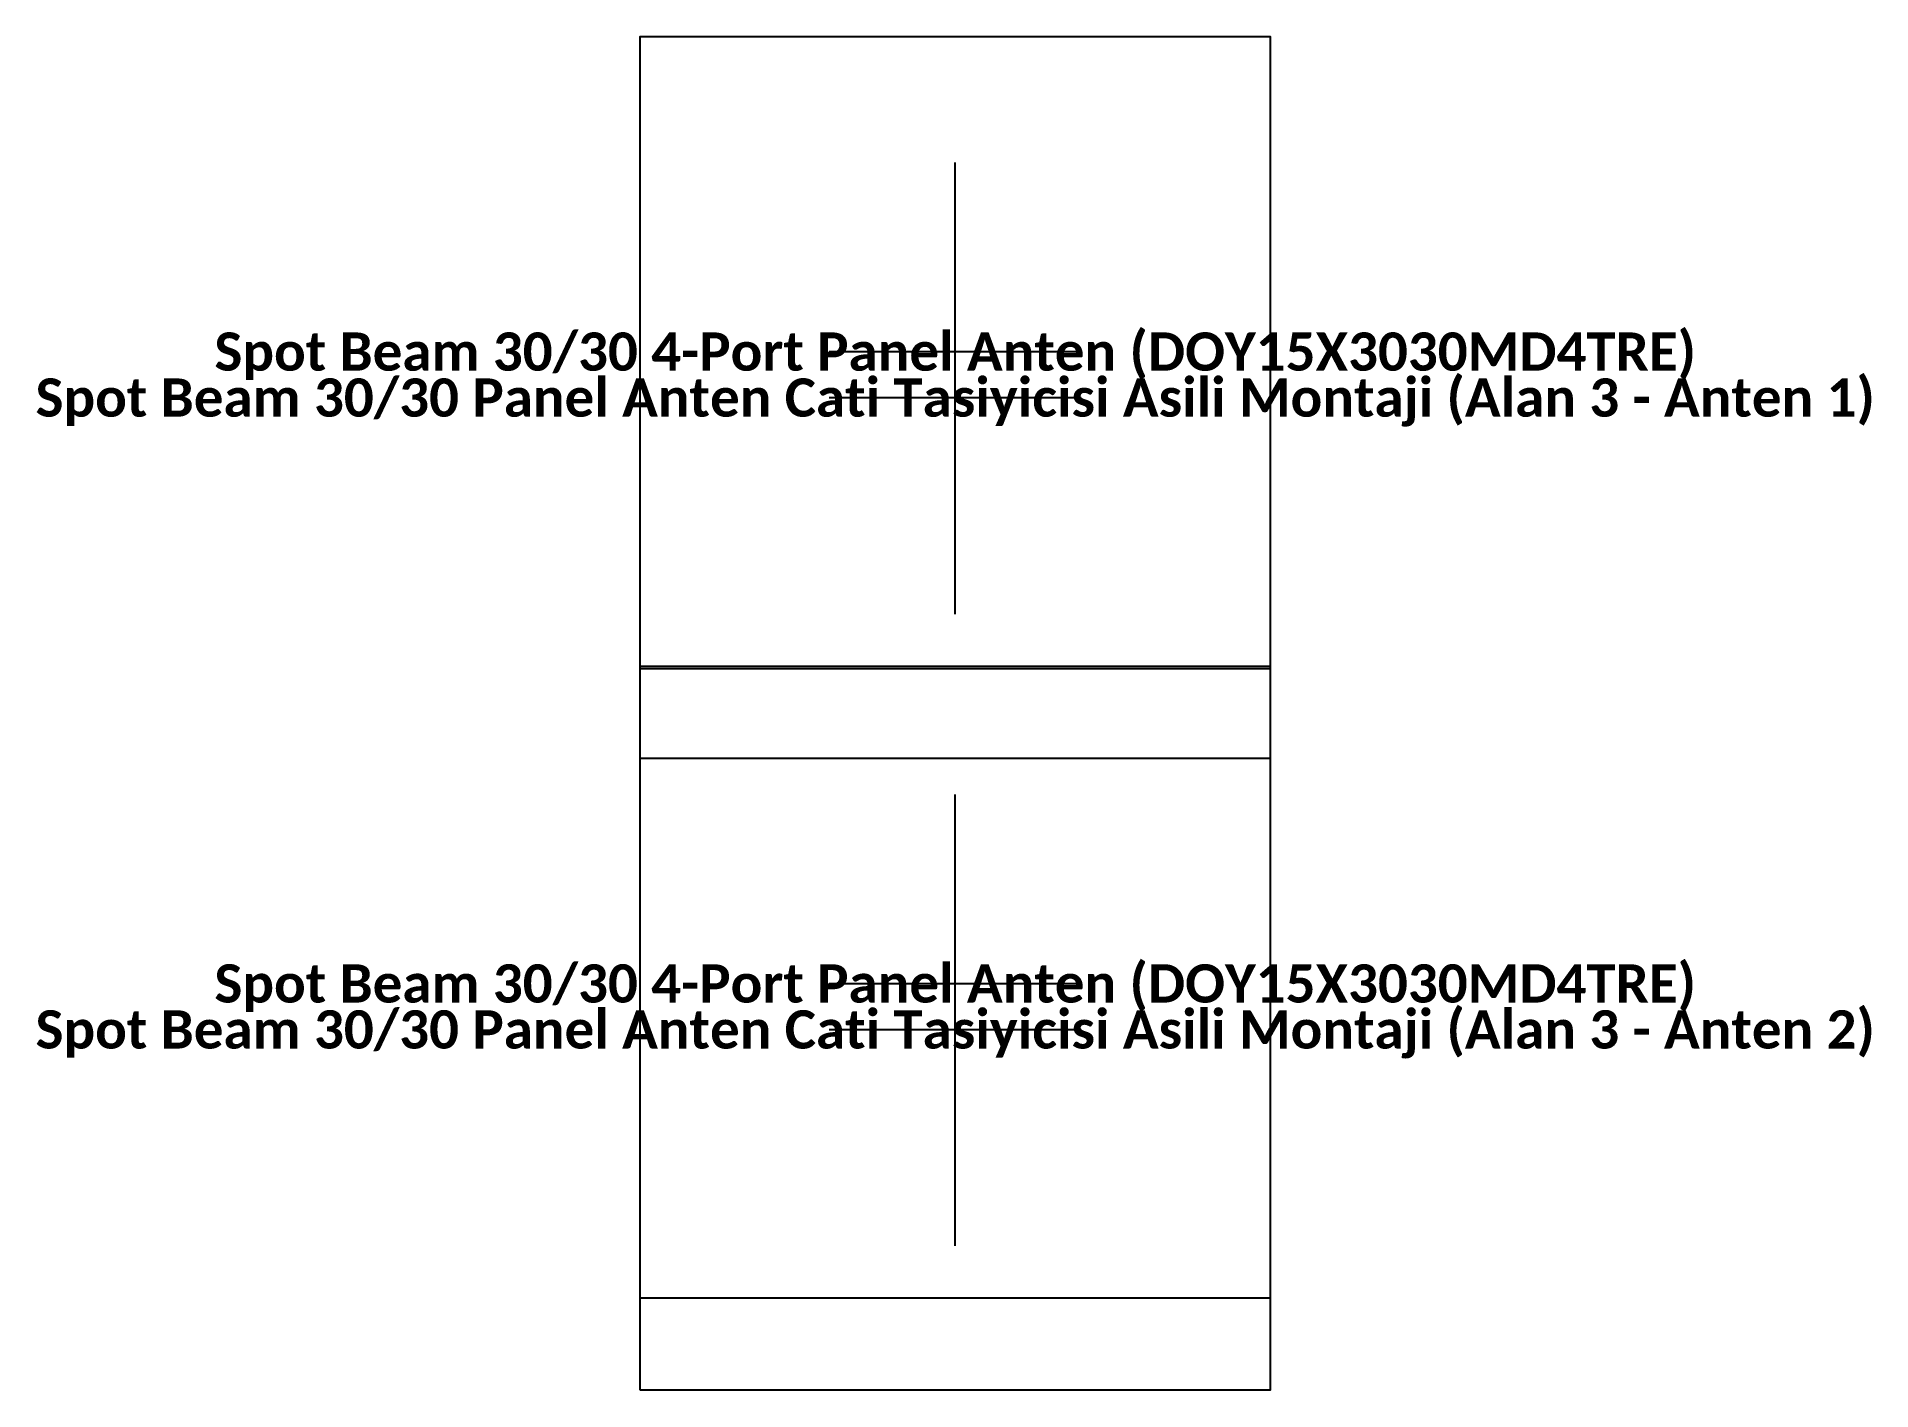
# Model space of a CAD drawing. Header units: millimetres. Extents: x -14800 to 12528, y -33105 to 6400.
# Drawn here: x -4213 to -1336, y -33105 to -30982 of the extents above.
import ezdxf
from ezdxf.enums import TextEntityAlignment as Align

# ---------------------------------------------------------------- set-up
doc = ezdxf.new("R2010")
doc.units = ezdxf.units.MM
doc.layers.add('EKP_PANEL_ANTEN', color=6, linetype='CONTINUOUS')
doc.styles.get("Standard").update_dxf_attribs({"font": 'calibrib.ttf'})

msp = doc.modelspace()

# ---------------------------------------------------------------- linework, layer by layer
at = {"layer": 'EKP_PANEL_ANTEN'}
for p, q in [((-2772.5, -31771.8), (-2772.5, -31179.2)), ((-2772.5, -31887.2), (-2772.5, -31208)), ((-2772.5, -31673), (-2772.5, -31277.9)), ((-2772.5, -31774), (-2772.5, -31321.2)), ((-2970, -31475.5), (-2574.9, -31475.5)), ((-2970, -31547.6), (-2574.9, -31547.6)), ((-2772.5, -32762.8), (-2772.5, -32170.2)), ((-2772.5, -32878.2), (-2772.5, -32199)), ((-2772.5, -32664), (-2772.5, -32268.9)), ((-2772.5, -32765), (-2772.5, -32312.2)), ((-2970, -32466.5), (-2574.9, -32466.5)), ((-2970, -32538.6), (-2574.9, -32538.6))]:
    msp.add_line(p, q, dxfattribs=at)
for points in [[(-3266.3, -32113.6), (-3266.3, -30981.6), (-2278.6, -30981.6), (-2278.6, -32113.6)], [(-3266.3, -31969.3), (-3266.3, -30981.6), (-2278.6, -30981.6), (-2278.6, -31969.3)], [(-3266.3, -33104.6), (-3266.3, -31972.6), (-2278.6, -31972.6), (-2278.6, -33104.6)], [(-3266.3, -32960.3), (-3266.3, -31972.6), (-2278.6, -31972.6), (-2278.6, -32960.3)]]:
    msp.add_lwpolyline(points, close=True, dxfattribs=at)

# ---------------------------------------------------------------- texts
for s, p in [('Spot Beam 30/30 4-Port Panel Anten (DOY15X3030MD4TRE)', (-2772.5, -31475.5)), ('Spot Beam 30/30 Panel Anten Cati Tasiyicisi Asili Montaji (Alan 3 - Anten 1)', (-2772.5, -31547.6)), ('Spot Beam 30/30 4-Port Panel Anten (DOY15X3030MD4TRE)', (-2772.5, -32466.5)), ('Spot Beam 30/30 Panel Anten Cati Tasiyicisi Asili Montaji (Alan 3 - Anten 2)', (-2772.5, -32538.6))]:
    msp.add_text(s, height=60, dxfattribs=at).set_placement(p, align=Align.MIDDLE_CENTER)

doc.saveas('drawing.dxf')
